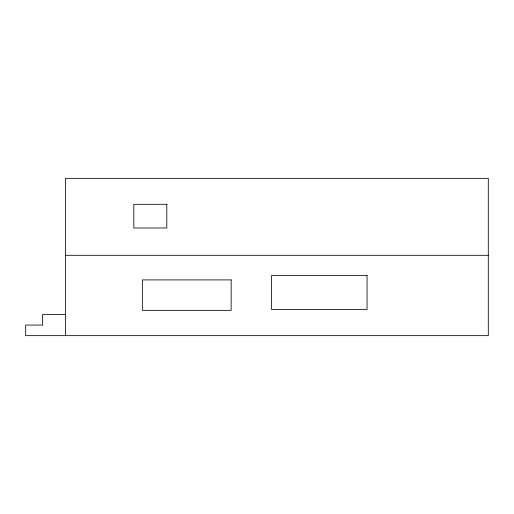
<?xml version="1.0" encoding="UTF-8"?>
<svg xmlns="http://www.w3.org/2000/svg" width="514" height="514" viewBox="0 0 514 514"><rect width="100%" height="100%" fill="white"/><g stroke="black" fill="none" stroke-linecap="round" stroke-linejoin="round"><path stroke-width="0.77" d="M65.445 255.31L488.3 255.31M65.445 314.51L42.617 314.51L42.617 325.079L25.7 325.079L25.7 335.648L488.3 335.648L488.3 178.352L65.445 178.352L65.445 335.648M166.806 204.309L133.826 204.309L133.826 227.991L166.806 227.991L166.806 204.309M367.054 275.562L271.488 275.562L271.488 309.389L367.054 309.389L367.054 275.562M231.152 279.905L142.352 279.905L142.352 310.347L231.152 310.347L231.152 279.905"/></g></svg>
